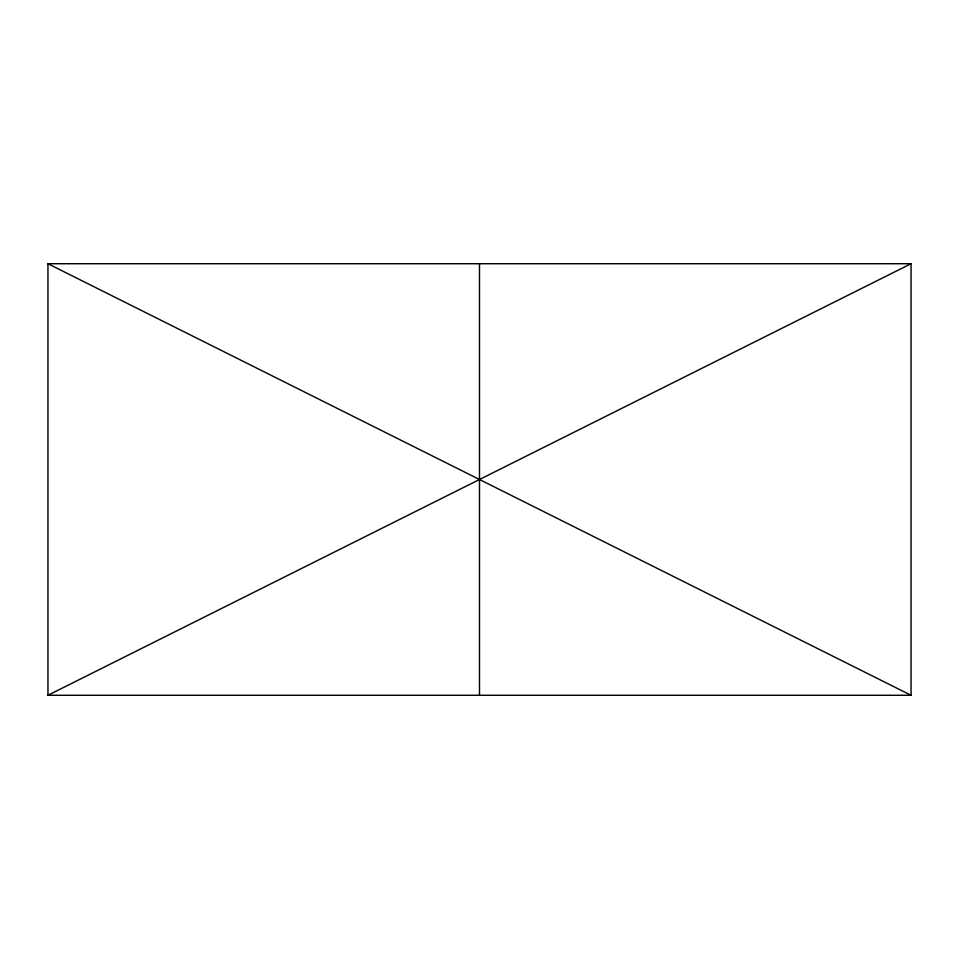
<?xml version="1.0" encoding="UTF-8"?>
<svg xmlns="http://www.w3.org/2000/svg" width="959" height="959" viewBox="0 0 959 959"><rect width="100%" height="100%" fill="white"/><g stroke="black" fill="none" stroke-linecap="round" stroke-linejoin="round"><path stroke-width="1.44" d="M47.95 695.275L911.05 263.725L911.05 695.275L47.95 695.275L47.95 263.725L911.05 263.725M47.95 263.725L911.05 695.275M479.5 263.725L479.5 695.275"/></g></svg>
